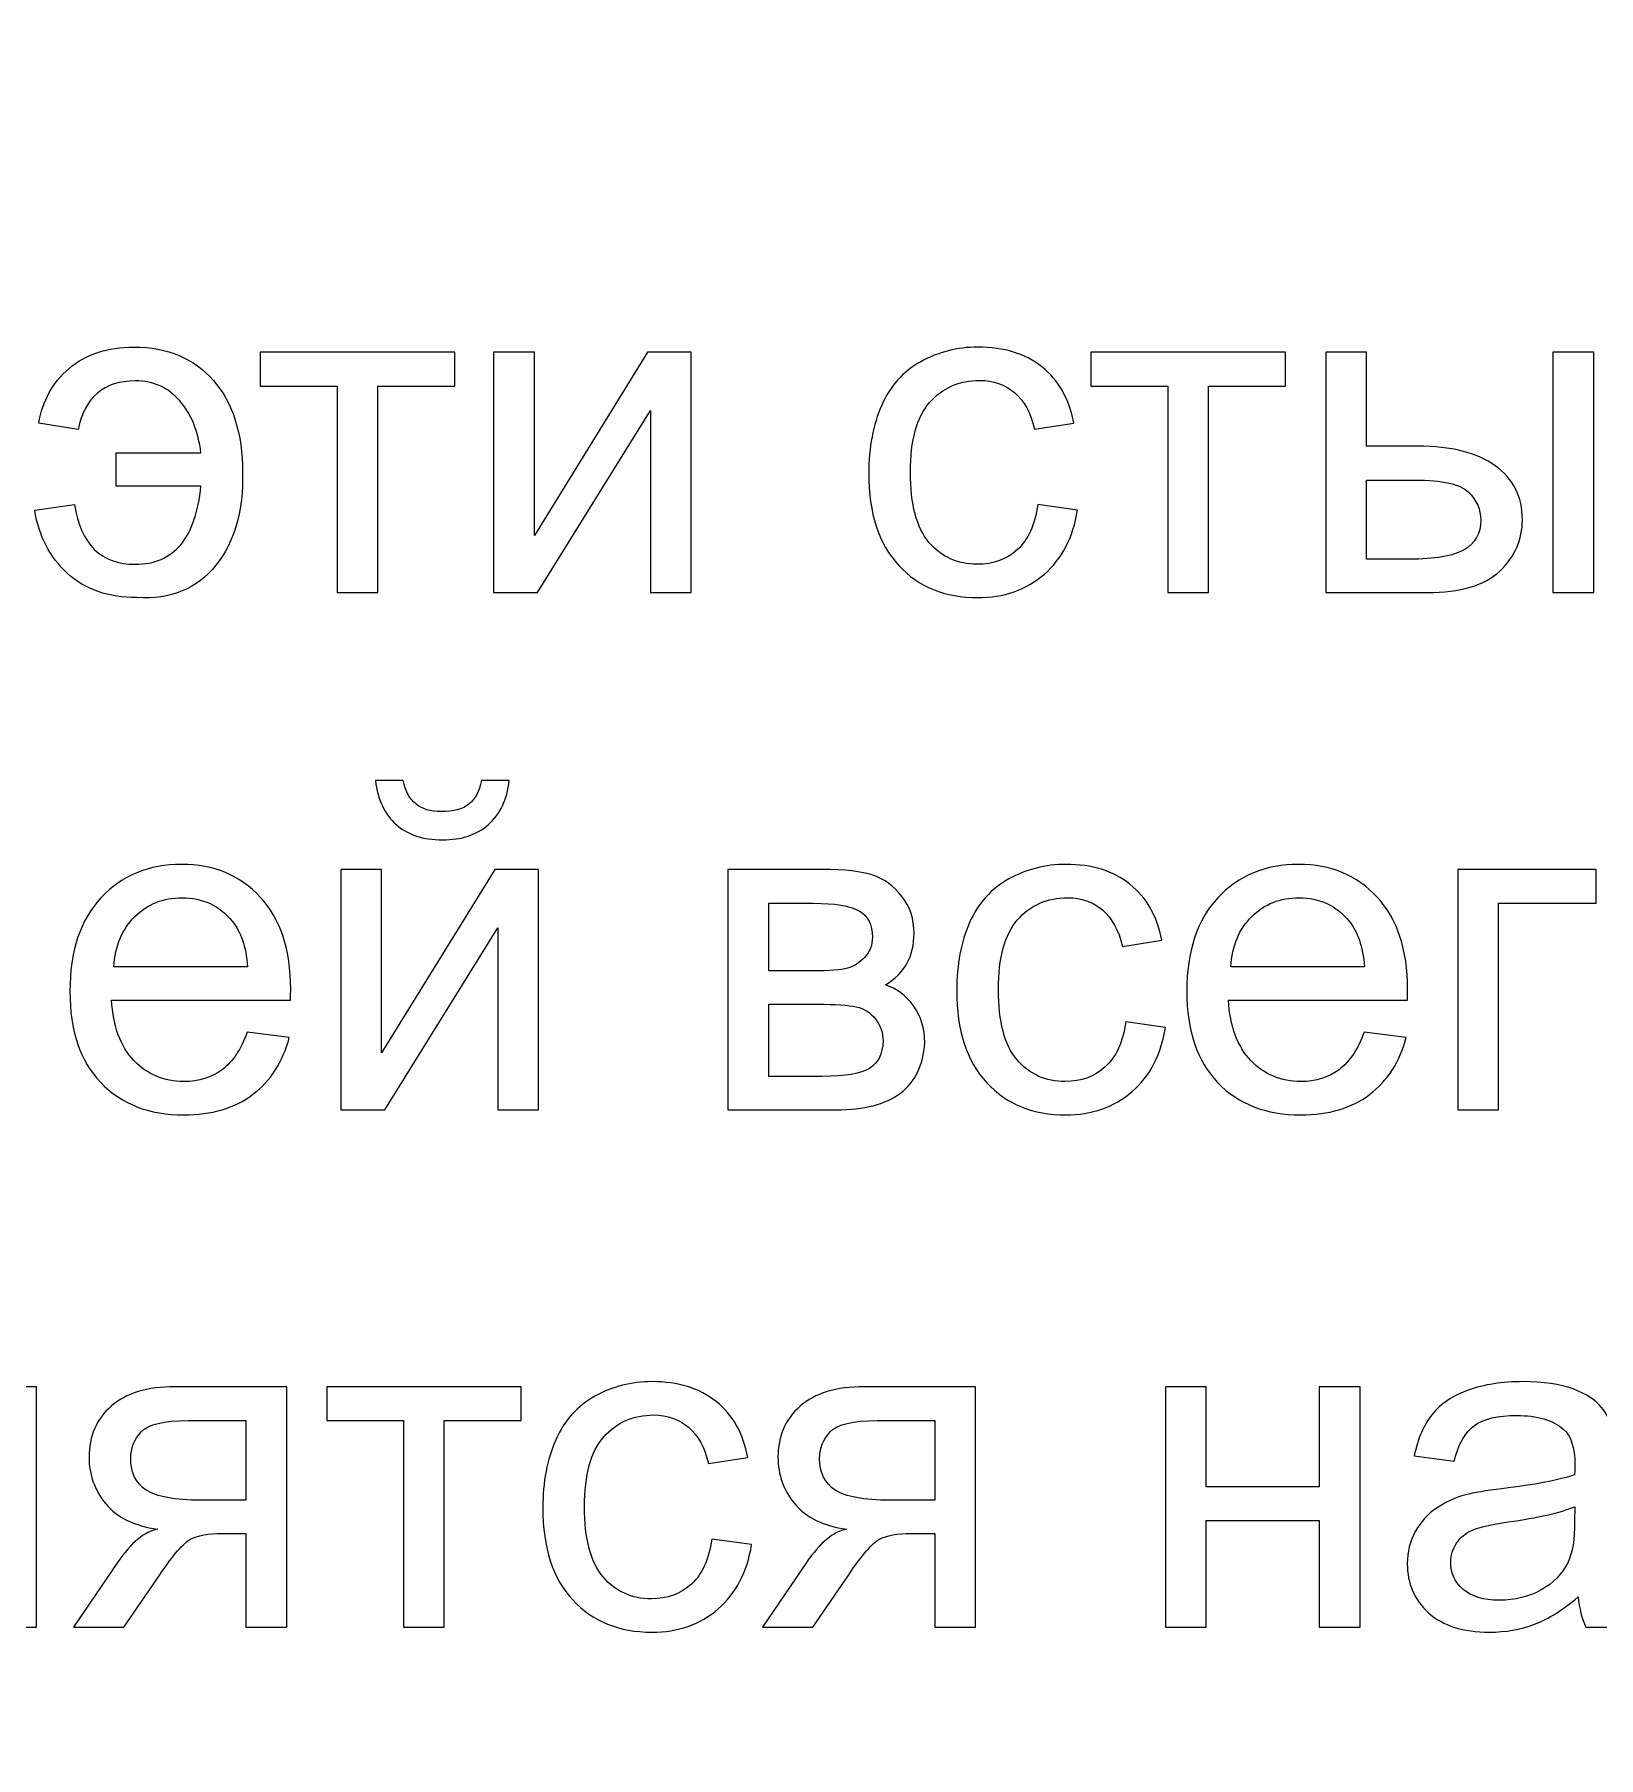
# Model space of a CAD drawing. Header units: centimetres. Extents: x -343 to 358, y -257 to 272.
# Drawn here: x -161.12 to -146.63, y -153.87 to -137.92 of the extents above; entities that cross this region are included whole.
import ezdxf

# ---------------------------------------------------------------- set-up
doc = ezdxf.new("R2010")
doc.units = ezdxf.units.CM
doc.header["$MEASUREMENT"] = 0
doc.layers.add('layer 1', color=7, linetype='Continuous')

msp = doc.modelspace()

# ---------------------------------------------------------------- linework, layer by layer
at = {"layer": 'layer 1', "color": 253, "lineweight": 20}
msp.add_open_spline([(-336.15246, -55.13063), (-336.15246, -55.13063), (-58.05242, -55.13063), (-58.05242, -55.13063), (-58.05242, -55.13063), (-54.20242, -55.13063), (-51.05242, -58.28063), (-51.05242, -62.13063), (-51.05242, -62.13063), (-51.05242, -62.13063), (-51.05242, -249.63733), (-51.05242, -249.63733), (-51.05242, -249.63733), (-51.05242, -253.48733), (-54.20242, -256.63733), (-58.05242, -256.63733), (-58.05242, -256.63733), (-58.05242, -256.63733), (-336.15246, -256.63733), (-336.15246, -256.63733), (-336.15246, -256.63733), (-340.00246, -256.63733), (-343.15246, -253.48733), (-343.15246, -249.63733), (-343.15246, -249.63733), (-343.15246, -249.63733), (-343.15246, -62.13063), (-343.15246, -62.13063), (-343.15246, -62.13063), (-343.15246, -58.28063), (-340.00246, -55.13063), (-336.15246, -55.13063)], degree=3, knots=[0, 0, 0, 0, 0.11111111, 0.11111111, 0.11111111, 0.11111111, 0.22222222, 0.22222222, 0.22222222, 0.22222222, 0.33333333, 0.33333333, 0.33333333, 0.33333333, 0.44444444, 0.44444444, 0.44444444, 0.44444444, 0.55555556, 0.55555556, 0.55555556, 0.55555556, 0.66666667, 0.66666667, 0.66666667, 0.66666667, 0.77777778, 0.77777778, 0.77777778, 0.77777778, 1, 1, 1, 1], dxfattribs=at)
at = {"layer": 'layer 1', "color": 242}
for points, knots in [([(-160.36549, -141.78878), (-160.36549, -141.78878), (-160.36549, -142.09752), (-160.36549, -142.09752), (-160.36549, -142.09752), (-160.36549, -142.09752), (-159.58077, -142.09752), (-159.58077, -142.09752), (-159.58077, -142.09752), (-159.60435, -142.33908), (-159.66653, -142.5199), (-159.76802, -142.64068), (-159.76802, -142.64068), (-159.86879, -142.76146), (-160.00958, -142.82221), (-160.18896, -142.82221), (-160.18896, -142.82221), (-160.50699, -142.82221), (-160.69424, -142.63782), (-160.75142, -142.26904), (-160.75142, -142.26904), (-160.75142, -142.26904), (-161.12019, -142.3205), (-161.12019, -142.3205), (-161.12019, -142.3205), (-161.08088, -142.56349), (-160.9794, -142.75932), (-160.81574, -142.90797), (-160.81574, -142.90797), (-160.65207, -143.05662), (-160.43767, -143.13095), (-160.17324, -143.13095), (-160.17324, -143.13095), (-159.85807, -143.14882), (-159.61436, -143.04876), (-159.44141, -142.83078), (-159.44141, -142.83078), (-159.26845, -142.61281), (-159.18627, -142.32622), (-159.19484, -141.97102), (-159.19484, -141.97102), (-159.19484, -141.61011), (-159.28489, -141.32638), (-159.46428, -141.12055), (-159.46428, -141.12055), (-159.64438, -140.91401), (-159.88951, -140.8111), (-160.19968, -140.8111), (-160.19968, -140.8111), (-160.44768, -140.8111), (-160.6485, -140.87685), (-160.80144, -141.00763), (-160.80144, -141.00763), (-160.9551, -141.13914), (-161.04801, -141.3078), (-161.0816, -141.51434), (-161.0816, -141.51434), (-161.0816, -141.51434), (-160.71711, -141.57438), (-160.71711, -141.57438), (-160.71711, -141.57438), (-160.65565, -141.27421), (-160.47912, -141.12413), (-160.18753, -141.12413), (-160.18753, -141.12413), (-160.0203, -141.12413), (-159.88308, -141.18559), (-159.77659, -141.30851), (-159.77659, -141.30851), (-159.66939, -141.43144), (-159.60435, -141.59153), (-159.58077, -141.78878), (-159.58077, -141.78878), (-159.58077, -141.78878), (-160.36549, -141.78878), (-160.36549, -141.78878)], [0, 0, 0, 0, 0.05, 0.05, 0.05, 0.05, 0.1, 0.1, 0.1, 0.1, 0.15, 0.15, 0.15, 0.15, 0.2, 0.2, 0.2, 0.2, 0.25, 0.25, 0.25, 0.25, 0.3, 0.3, 0.3, 0.3, 0.35, 0.35, 0.35, 0.35, 0.4, 0.4, 0.4, 0.4, 0.45, 0.45, 0.45, 0.45, 0.5, 0.5, 0.5, 0.5, 0.55, 0.55, 0.55, 0.55, 0.6, 0.6, 0.6, 0.6, 0.65, 0.65, 0.65, 0.65, 0.7, 0.7, 0.7, 0.7, 0.75, 0.75, 0.75, 0.75, 0.8, 0.8, 0.8, 0.8, 0.85, 0.85, 0.85, 0.85, 0.9, 0.9, 0.9, 0.9, 1, 1, 1, 1]), ([(-159.03047, -140.85827), (-159.03047, -140.85827), (-157.22947, -140.85827), (-157.22947, -140.85827), (-157.22947, -140.85827), (-157.22947, -140.85827), (-157.22947, -141.1713), (-157.22947, -141.1713), (-157.22947, -141.1713), (-157.22947, -141.1713), (-157.9413, -141.1713), (-157.9413, -141.1713), (-157.9413, -141.1713), (-157.9413, -141.1713), (-157.9413, -143.08378), (-157.9413, -143.08378), (-157.9413, -143.08378), (-157.9413, -143.08378), (-158.31865, -143.08378), (-158.31865, -143.08378), (-158.31865, -143.08378), (-158.31865, -143.08378), (-158.31865, -141.1713), (-158.31865, -141.1713), (-158.31865, -141.1713), (-158.31865, -141.1713), (-159.03047, -141.1713), (-159.03047, -141.1713), (-159.03047, -141.1713), (-159.03047, -141.1713), (-159.03047, -140.85827), (-159.03047, -140.85827)], [0, 0, 0, 0, 0.11111111, 0.11111111, 0.11111111, 0.11111111, 0.22222222, 0.22222222, 0.22222222, 0.22222222, 0.33333333, 0.33333333, 0.33333333, 0.33333333, 0.44444444, 0.44444444, 0.44444444, 0.44444444, 0.55555556, 0.55555556, 0.55555556, 0.55555556, 0.66666667, 0.66666667, 0.66666667, 0.66666667, 0.77777778, 0.77777778, 0.77777778, 0.77777778, 1, 1, 1, 1]), ([(-156.86928, -140.85827), (-156.86928, -140.85827), (-156.49193, -140.85827), (-156.49193, -140.85827), (-156.49193, -140.85827), (-156.49193, -140.85827), (-156.49193, -142.55563), (-156.49193, -142.55563), (-156.49193, -142.55563), (-156.49193, -142.55563), (-155.44349, -140.85827), (-155.44349, -140.85827), (-155.44349, -140.85827), (-155.44349, -140.85827), (-155.03827, -140.85827), (-155.03827, -140.85827), (-155.03827, -140.85827), (-155.03827, -140.85827), (-155.03827, -143.08378), (-155.03827, -143.08378), (-155.03827, -143.08378), (-155.03827, -143.08378), (-155.41562, -143.08378), (-155.41562, -143.08378), (-155.41562, -143.08378), (-155.41562, -143.08378), (-155.41562, -141.39714), (-155.41562, -141.39714), (-155.41562, -141.39714), (-155.41562, -141.39714), (-156.46262, -143.08378), (-156.46262, -143.08378), (-156.46262, -143.08378), (-156.46262, -143.08378), (-156.86928, -143.08378), (-156.86928, -143.08378), (-156.86928, -143.08378), (-156.86928, -143.08378), (-156.86928, -140.85827), (-156.86928, -140.85827)], [0, 0, 0, 0, 0.09090909, 0.09090909, 0.09090909, 0.09090909, 0.18181818, 0.18181818, 0.18181818, 0.18181818, 0.27272727, 0.27272727, 0.27272727, 0.27272727, 0.36363636, 0.36363636, 0.36363636, 0.36363636, 0.45454545, 0.45454545, 0.45454545, 0.45454545, 0.54545455, 0.54545455, 0.54545455, 0.54545455, 0.63636364, 0.63636364, 0.63636364, 0.63636364, 0.72727273, 0.72727273, 0.72727273, 0.72727273, 0.81818182, 0.81818182, 0.81818182, 0.81818182, 1, 1, 1, 1]), ([(-151.82864, -142.26904), (-151.82864, -142.26904), (-151.45986, -142.3205), (-151.45986, -142.3205), (-151.45986, -142.3205), (-151.5006, -142.57421), (-151.60351, -142.77218), (-151.77003, -142.91583), (-151.77003, -142.91583), (-151.93655, -143.05948), (-152.14167, -143.13095), (-152.38394, -143.13095), (-152.38394, -143.13095), (-152.68768, -143.13095), (-152.9321, -143.03161), (-153.11649, -142.83293), (-153.11649, -142.83293), (-153.30159, -142.63425), (-153.39379, -142.3498), (-153.39379, -141.9796), (-153.39379, -141.9796), (-153.39379, -141.73947), (-153.35376, -141.53007), (-153.27444, -141.34997), (-153.27444, -141.34997), (-153.19511, -141.17058), (-153.07432, -141.03551), (-152.91138, -140.94617), (-152.91138, -140.94617), (-152.74915, -140.85612), (-152.57262, -140.8111), (-152.38109, -140.8111), (-152.38109, -140.8111), (-152.14024, -140.8111), (-151.94227, -140.87185), (-151.78933, -140.99406), (-151.78933, -140.99406), (-151.63567, -141.11627), (-151.53705, -141.28993), (-151.49417, -141.51434), (-151.49417, -141.51434), (-151.49417, -141.51434), (-151.85865, -141.57009), (-151.85865, -141.57009), (-151.85865, -141.57009), (-151.89367, -141.42072), (-151.95514, -141.30851), (-152.04447, -141.23276), (-152.04447, -141.23276), (-152.13309, -141.15772), (-152.24029, -141.11984), (-152.36608, -141.11984), (-152.36608, -141.11984), (-152.55618, -141.11984), (-152.71055, -141.18773), (-152.8299, -141.32352), (-152.8299, -141.32352), (-152.94854, -141.46003), (-153.00786, -141.67443), (-153.00786, -141.96888), (-153.00786, -141.96888), (-153.00786, -142.26762), (-152.95069, -142.48416), (-152.83634, -142.61924), (-152.83634, -142.61924), (-152.72127, -142.75431), (-152.5719, -142.82221), (-152.38823, -142.82221), (-152.38823, -142.82221), (-152.23958, -142.82221), (-152.11594, -142.77718), (-152.01731, -142.68642), (-152.01731, -142.68642), (-151.91797, -142.59637), (-151.85508, -142.45701), (-151.82864, -142.26904)], [0, 0, 0, 0, 0.05, 0.05, 0.05, 0.05, 0.1, 0.1, 0.1, 0.1, 0.15, 0.15, 0.15, 0.15, 0.2, 0.2, 0.2, 0.2, 0.25, 0.25, 0.25, 0.25, 0.3, 0.3, 0.3, 0.3, 0.35, 0.35, 0.35, 0.35, 0.4, 0.4, 0.4, 0.4, 0.45, 0.45, 0.45, 0.45, 0.5, 0.5, 0.5, 0.5, 0.55, 0.55, 0.55, 0.55, 0.6, 0.6, 0.6, 0.6, 0.65, 0.65, 0.65, 0.65, 0.7, 0.7, 0.7, 0.7, 0.75, 0.75, 0.75, 0.75, 0.8, 0.8, 0.8, 0.8, 0.85, 0.85, 0.85, 0.85, 0.9, 0.9, 0.9, 0.9, 1, 1, 1, 1]), ([(-151.33551, -140.85827), (-151.33551, -140.85827), (-149.53451, -140.85827), (-149.53451, -140.85827), (-149.53451, -140.85827), (-149.53451, -140.85827), (-149.53451, -141.1713), (-149.53451, -141.1713), (-149.53451, -141.1713), (-149.53451, -141.1713), (-150.24634, -141.1713), (-150.24634, -141.1713), (-150.24634, -141.1713), (-150.24634, -141.1713), (-150.24634, -143.08378), (-150.24634, -143.08378), (-150.24634, -143.08378), (-150.24634, -143.08378), (-150.62369, -143.08378), (-150.62369, -143.08378), (-150.62369, -143.08378), (-150.62369, -143.08378), (-150.62369, -141.1713), (-150.62369, -141.1713), (-150.62369, -141.1713), (-150.62369, -141.1713), (-151.33551, -141.1713), (-151.33551, -141.1713), (-151.33551, -141.1713), (-151.33551, -141.1713), (-151.33551, -140.85827), (-151.33551, -140.85827)], [0, 0, 0, 0, 0.11111111, 0.11111111, 0.11111111, 0.11111111, 0.22222222, 0.22222222, 0.22222222, 0.22222222, 0.33333333, 0.33333333, 0.33333333, 0.33333333, 0.44444444, 0.44444444, 0.44444444, 0.44444444, 0.55555556, 0.55555556, 0.55555556, 0.55555556, 0.66666667, 0.66666667, 0.66666667, 0.66666667, 0.77777778, 0.77777778, 0.77777778, 0.77777778, 1, 1, 1, 1]), ([(-149.16145, -140.85827), (-149.16145, -140.85827), (-148.7841, -140.85827), (-148.7841, -140.85827), (-148.7841, -140.85827), (-148.7841, -140.85827), (-148.7841, -141.72875), (-148.7841, -141.72875), (-148.7841, -141.72875), (-148.7841, -141.72875), (-148.30812, -141.72875), (-148.30812, -141.72875), (-148.30812, -141.72875), (-147.99724, -141.72875), (-147.75854, -141.78878), (-147.59059, -141.90956), (-147.59059, -141.90956), (-147.42264, -142.03034), (-147.33902, -142.19686), (-147.33902, -142.40912), (-147.33902, -142.40912), (-147.33902, -142.59494), (-147.40906, -142.7536), (-147.54913, -142.88581), (-147.54913, -142.88581), (-147.68921, -143.01803), (-147.91291, -143.08378), (-148.22093, -143.08378), (-148.22093, -143.08378), (-148.22093, -143.08378), (-149.16145, -143.08378), (-149.16145, -143.08378), (-149.16145, -143.08378), (-149.16145, -143.08378), (-149.16145, -140.85827), (-149.16145, -140.85827)], [0, 0, 0, 0, 0.1, 0.1, 0.1, 0.1, 0.2, 0.2, 0.2, 0.2, 0.3, 0.3, 0.3, 0.3, 0.4, 0.4, 0.4, 0.4, 0.5, 0.5, 0.5, 0.5, 0.6, 0.6, 0.6, 0.6, 0.7, 0.7, 0.7, 0.7, 0.8, 0.8, 0.8, 0.8, 1, 1, 1, 1]), ([(-147.05601, -140.85827), (-147.05601, -140.85827), (-146.67865, -140.85827), (-146.67865, -140.85827), (-146.67865, -140.85827), (-146.67865, -140.85827), (-146.67865, -143.08378), (-146.67865, -143.08378), (-146.67865, -143.08378), (-146.67865, -143.08378), (-147.05601, -143.08378), (-147.05601, -143.08378), (-147.05601, -143.08378), (-147.05601, -143.08378), (-147.05601, -140.85827), (-147.05601, -140.85827)], [0, 0, 0, 0, 0.2, 0.2, 0.2, 0.2, 0.4, 0.4, 0.4, 0.4, 0.6, 0.6, 0.6, 0.6, 1, 1, 1, 1]), ([(-148.7841, -142.77504), (-148.7841, -142.77504), (-148.38817, -142.77504), (-148.38817, -142.77504), (-148.38817, -142.77504), (-148.15018, -142.77504), (-147.97937, -142.74574), (-147.87789, -142.68713), (-147.87789, -142.68713), (-147.77569, -142.62853), (-147.72495, -142.53705), (-147.72495, -142.4127), (-147.72495, -142.4127), (-147.72495, -142.31621), (-147.76282, -142.23045), (-147.83787, -142.1547), (-147.83787, -142.1547), (-147.91362, -142.07965), (-148.08014, -142.04178), (-148.33814, -142.04178), (-148.33814, -142.04178), (-148.33814, -142.04178), (-148.7841, -142.04178), (-148.7841, -142.04178), (-148.7841, -142.04178), (-148.7841, -142.04178), (-148.7841, -142.77504), (-148.7841, -142.77504)], [0, 0, 0, 0, 0.125, 0.125, 0.125, 0.125, 0.25, 0.25, 0.25, 0.25, 0.375, 0.375, 0.375, 0.375, 0.5, 0.5, 0.5, 0.5, 0.625, 0.625, 0.625, 0.625, 0.75, 0.75, 0.75, 0.75, 1, 1, 1, 1]), ([(-156.98147, -144.82546), (-156.98147, -144.82546), (-156.72419, -144.82546), (-156.72419, -144.82546), (-156.72419, -144.82546), (-156.74491, -145.00198), (-156.80923, -145.13777), (-156.91643, -145.23211), (-156.91643, -145.23211), (-157.02364, -145.32716), (-157.16586, -145.37433), (-157.34381, -145.37433), (-157.34381, -145.37433), (-157.52248, -145.37433), (-157.66542, -145.32716), (-157.77191, -145.23354), (-157.77191, -145.23354), (-157.87839, -145.1392), (-157.94271, -145.00341), (-157.96344, -144.82546), (-157.96344, -144.82546), (-157.96344, -144.82546), (-157.70616, -144.82546), (-157.70616, -144.82546), (-157.70616, -144.82546), (-157.68686, -144.92194), (-157.64755, -144.99412), (-157.58966, -145.04129), (-157.58966, -145.04129), (-157.53177, -145.08917), (-157.45316, -145.11276), (-157.35525, -145.11276), (-157.35525, -145.11276), (-157.24161, -145.11276), (-157.15585, -145.08989), (-157.09796, -145.04343), (-157.09796, -145.04343), (-157.04007, -144.99769), (-157.00077, -144.9248), (-156.98147, -144.82546)], [0, 0, 0, 0, 0.09090909, 0.09090909, 0.09090909, 0.09090909, 0.18181818, 0.18181818, 0.18181818, 0.18181818, 0.27272727, 0.27272727, 0.27272727, 0.27272727, 0.36363636, 0.36363636, 0.36363636, 0.36363636, 0.45454545, 0.45454545, 0.45454545, 0.45454545, 0.54545455, 0.54545455, 0.54545455, 0.54545455, 0.63636364, 0.63636364, 0.63636364, 0.63636364, 0.72727273, 0.72727273, 0.72727273, 0.72727273, 0.81818182, 0.81818182, 0.81818182, 0.81818182, 1, 1, 1, 1]), ([(-159.15196, -147.15388), (-159.15196, -147.15388), (-158.76174, -147.20534), (-158.76174, -147.20534), (-158.76174, -147.20534), (-158.82249, -147.43189), (-158.93612, -147.60842), (-159.10193, -147.73349), (-159.10193, -147.73349), (-159.26773, -147.85856), (-159.47928, -147.92145), (-159.73728, -147.92145), (-159.73728, -147.92145), (-160.06174, -147.92145), (-160.31903, -147.82139), (-160.50913, -147.62128), (-160.50913, -147.62128), (-160.69924, -147.42189), (-160.79429, -147.14102), (-160.79429, -146.7801), (-160.79429, -146.7801), (-160.79429, -146.40704), (-160.69852, -146.11688), (-160.50627, -145.91105), (-160.50627, -145.91105), (-160.31403, -145.70451), (-160.0646, -145.6016), (-159.75801, -145.6016), (-159.75801, -145.6016), (-159.46141, -145.6016), (-159.21914, -145.70237), (-159.03118, -145.90462), (-159.03118, -145.90462), (-158.84321, -146.10688), (-158.74888, -146.39132), (-158.74888, -146.75795), (-158.74888, -146.75795), (-158.74888, -146.7801), (-158.74959, -146.81369), (-158.75102, -146.85801), (-158.75102, -146.85801), (-158.75102, -146.85801), (-160.40836, -146.85801), (-160.40836, -146.85801), (-160.40836, -146.85801), (-160.39407, -147.10171), (-160.32546, -147.28896), (-160.20111, -147.41831), (-160.20111, -147.41831), (-160.07747, -147.54767), (-159.92238, -147.61271), (-159.73728, -147.61271), (-159.73728, -147.61271), (-159.59935, -147.61271), (-159.48142, -147.57626), (-159.38423, -147.50336), (-159.38423, -147.50336), (-159.28632, -147.43046), (-159.20913, -147.31397), (-159.15196, -147.15388)], [0, 0, 0, 0, 0.0625, 0.0625, 0.0625, 0.0625, 0.125, 0.125, 0.125, 0.125, 0.1875, 0.1875, 0.1875, 0.1875, 0.25, 0.25, 0.25, 0.25, 0.3125, 0.3125, 0.3125, 0.3125, 0.375, 0.375, 0.375, 0.375, 0.4375, 0.4375, 0.4375, 0.4375, 0.5, 0.5, 0.5, 0.5, 0.5625, 0.5625, 0.5625, 0.5625, 0.625, 0.625, 0.625, 0.625, 0.6875, 0.6875, 0.6875, 0.6875, 0.75, 0.75, 0.75, 0.75, 0.8125, 0.8125, 0.8125, 0.8125, 0.875, 0.875, 0.875, 0.875, 1, 1, 1, 1]), ([(-158.28505, -145.64877), (-158.28505, -145.64877), (-157.9077, -145.64877), (-157.9077, -145.64877), (-157.9077, -145.64877), (-157.9077, -145.64877), (-157.9077, -147.34613), (-157.9077, -147.34613), (-157.9077, -147.34613), (-157.9077, -147.34613), (-156.85926, -145.64877), (-156.85926, -145.64877), (-156.85926, -145.64877), (-156.85926, -145.64877), (-156.45404, -145.64877), (-156.45404, -145.64877), (-156.45404, -145.64877), (-156.45404, -145.64877), (-156.45404, -147.87428), (-156.45404, -147.87428), (-156.45404, -147.87428), (-156.45404, -147.87428), (-156.83139, -147.87428), (-156.83139, -147.87428), (-156.83139, -147.87428), (-156.83139, -147.87428), (-156.83139, -146.18764), (-156.83139, -146.18764), (-156.83139, -146.18764), (-156.83139, -146.18764), (-157.87839, -147.87428), (-157.87839, -147.87428), (-157.87839, -147.87428), (-157.87839, -147.87428), (-158.28505, -147.87428), (-158.28505, -147.87428), (-158.28505, -147.87428), (-158.28505, -147.87428), (-158.28505, -145.64877), (-158.28505, -145.64877)], [0, 0, 0, 0, 0.09090909, 0.09090909, 0.09090909, 0.09090909, 0.18181818, 0.18181818, 0.18181818, 0.18181818, 0.27272727, 0.27272727, 0.27272727, 0.27272727, 0.36363636, 0.36363636, 0.36363636, 0.36363636, 0.45454545, 0.45454545, 0.45454545, 0.45454545, 0.54545455, 0.54545455, 0.54545455, 0.54545455, 0.63636364, 0.63636364, 0.63636364, 0.63636364, 0.72727273, 0.72727273, 0.72727273, 0.72727273, 0.81818182, 0.81818182, 0.81818182, 0.81818182, 1, 1, 1, 1]), ([(-154.69807, -145.64877), (-154.69807, -145.64877), (-153.82973, -145.64877), (-153.82973, -145.64877), (-153.82973, -145.64877), (-153.61676, -145.64877), (-153.4581, -145.66663), (-153.35375, -145.70237), (-153.35375, -145.70237), (-153.25013, -145.7381), (-153.16079, -145.80314), (-153.08646, -145.89819), (-153.08646, -145.89819), (-153.01142, -145.99396), (-152.97426, -146.10759), (-152.97426, -146.24052), (-152.97426, -146.24052), (-152.97426, -146.34701), (-152.99641, -146.43992), (-153.04001, -146.51853), (-153.04001, -146.51853), (-153.08432, -146.59786), (-153.15007, -146.66433), (-153.23869, -146.71721), (-153.23869, -146.71721), (-153.13435, -146.75223), (-153.04787, -146.81727), (-152.97855, -146.91304), (-152.97855, -146.91304), (-152.90994, -147.00809), (-152.87563, -147.12172), (-152.87563, -147.25251), (-152.87563, -147.25251), (-152.88921, -147.46334), (-152.96497, -147.61985), (-153.10147, -147.72134), (-153.10147, -147.72134), (-153.23798, -147.82354), (-153.43666, -147.87428), (-153.6968, -147.87428), (-153.6968, -147.87428), (-153.6968, -147.87428), (-154.69807, -147.87428), (-154.69807, -147.87428), (-154.69807, -147.87428), (-154.69807, -147.87428), (-154.69807, -145.64877), (-154.69807, -145.64877)], [0, 0, 0, 0, 0.07692308, 0.07692308, 0.07692308, 0.07692308, 0.15384615, 0.15384615, 0.15384615, 0.15384615, 0.23076923, 0.23076923, 0.23076923, 0.23076923, 0.30769231, 0.30769231, 0.30769231, 0.30769231, 0.38461538, 0.38461538, 0.38461538, 0.38461538, 0.46153846, 0.46153846, 0.46153846, 0.46153846, 0.53846154, 0.53846154, 0.53846154, 0.53846154, 0.61538462, 0.61538462, 0.61538462, 0.61538462, 0.69230769, 0.69230769, 0.69230769, 0.69230769, 0.76923077, 0.76923077, 0.76923077, 0.76923077, 0.84615385, 0.84615385, 0.84615385, 0.84615385, 1, 1, 1, 1]), ([(-151.01389, -147.05954), (-151.01389, -147.05954), (-150.64511, -147.111), (-150.64511, -147.111), (-150.64511, -147.111), (-150.68585, -147.36471), (-150.78876, -147.56268), (-150.95528, -147.70633), (-150.95528, -147.70633), (-151.1218, -147.84998), (-151.32692, -147.92145), (-151.56919, -147.92145), (-151.56919, -147.92145), (-151.87293, -147.92145), (-152.11735, -147.82211), (-152.30174, -147.62343), (-152.30174, -147.62343), (-152.48684, -147.42475), (-152.57904, -147.1403), (-152.57904, -146.7701), (-152.57904, -146.7701), (-152.57904, -146.52997), (-152.53901, -146.32057), (-152.45969, -146.14047), (-152.45969, -146.14047), (-152.38036, -145.96108), (-152.25957, -145.82601), (-152.09663, -145.73667), (-152.09663, -145.73667), (-151.9344, -145.64662), (-151.75787, -145.6016), (-151.56634, -145.6016), (-151.56634, -145.6016), (-151.32549, -145.6016), (-151.12752, -145.66235), (-150.97458, -145.78456), (-150.97458, -145.78456), (-150.82092, -145.90677), (-150.7223, -146.08043), (-150.67942, -146.30484), (-150.67942, -146.30484), (-150.67942, -146.30484), (-151.0439, -146.36059), (-151.0439, -146.36059), (-151.0439, -146.36059), (-151.07892, -146.21122), (-151.14039, -146.09901), (-151.22972, -146.02326), (-151.22972, -146.02326), (-151.31834, -145.94822), (-151.42554, -145.91034), (-151.55133, -145.91034), (-151.55133, -145.91034), (-151.74143, -145.91034), (-151.8958, -145.97823), (-152.01515, -146.11402), (-152.01515, -146.11402), (-152.13379, -146.25053), (-152.19311, -146.46493), (-152.19311, -146.75938), (-152.19311, -146.75938), (-152.19311, -147.05812), (-152.13594, -147.27466), (-152.02159, -147.40974), (-152.02159, -147.40974), (-151.90652, -147.54481), (-151.75715, -147.61271), (-151.57348, -147.61271), (-151.57348, -147.61271), (-151.42483, -147.61271), (-151.30119, -147.56768), (-151.20256, -147.47692), (-151.20256, -147.47692), (-151.10322, -147.38687), (-151.04033, -147.24751), (-151.01389, -147.05954)], [0, 0, 0, 0, 0.05, 0.05, 0.05, 0.05, 0.1, 0.1, 0.1, 0.1, 0.15, 0.15, 0.15, 0.15, 0.2, 0.2, 0.2, 0.2, 0.25, 0.25, 0.25, 0.25, 0.3, 0.3, 0.3, 0.3, 0.35, 0.35, 0.35, 0.35, 0.4, 0.4, 0.4, 0.4, 0.45, 0.45, 0.45, 0.45, 0.5, 0.5, 0.5, 0.5, 0.55, 0.55, 0.55, 0.55, 0.6, 0.6, 0.6, 0.6, 0.65, 0.65, 0.65, 0.65, 0.7, 0.7, 0.7, 0.7, 0.75, 0.75, 0.75, 0.75, 0.8, 0.8, 0.8, 0.8, 0.85, 0.85, 0.85, 0.85, 0.9, 0.9, 0.9, 0.9, 1, 1, 1, 1]), ([(-148.80553, -147.15388), (-148.80553, -147.15388), (-148.41531, -147.20534), (-148.41531, -147.20534), (-148.41531, -147.20534), (-148.47606, -147.43189), (-148.58969, -147.60842), (-148.7555, -147.73349), (-148.7555, -147.73349), (-148.9213, -147.85856), (-149.13285, -147.92145), (-149.39085, -147.92145), (-149.39085, -147.92145), (-149.71531, -147.92145), (-149.9726, -147.82139), (-150.1627, -147.62128), (-150.1627, -147.62128), (-150.35281, -147.42189), (-150.44786, -147.14102), (-150.44786, -146.7801), (-150.44786, -146.7801), (-150.44786, -146.40704), (-150.35209, -146.11688), (-150.15984, -145.91105), (-150.15984, -145.91105), (-149.9676, -145.70451), (-149.71817, -145.6016), (-149.41158, -145.6016), (-149.41158, -145.6016), (-149.11498, -145.6016), (-148.87271, -145.70237), (-148.68475, -145.90462), (-148.68475, -145.90462), (-148.49678, -146.10688), (-148.40245, -146.39132), (-148.40245, -146.75795), (-148.40245, -146.75795), (-148.40245, -146.7801), (-148.40316, -146.81369), (-148.40459, -146.85801), (-148.40459, -146.85801), (-148.40459, -146.85801), (-150.06193, -146.85801), (-150.06193, -146.85801), (-150.06193, -146.85801), (-150.04764, -147.10171), (-149.97903, -147.28896), (-149.85468, -147.41831), (-149.85468, -147.41831), (-149.73104, -147.54767), (-149.57595, -147.61271), (-149.39085, -147.61271), (-149.39085, -147.61271), (-149.25292, -147.61271), (-149.13499, -147.57626), (-149.0378, -147.50336), (-149.0378, -147.50336), (-148.93989, -147.43046), (-148.8627, -147.31397), (-148.80553, -147.15388)], [0, 0, 0, 0, 0.0625, 0.0625, 0.0625, 0.0625, 0.125, 0.125, 0.125, 0.125, 0.1875, 0.1875, 0.1875, 0.1875, 0.25, 0.25, 0.25, 0.25, 0.3125, 0.3125, 0.3125, 0.3125, 0.375, 0.375, 0.375, 0.375, 0.4375, 0.4375, 0.4375, 0.4375, 0.5, 0.5, 0.5, 0.5, 0.5625, 0.5625, 0.5625, 0.5625, 0.625, 0.625, 0.625, 0.625, 0.6875, 0.6875, 0.6875, 0.6875, 0.75, 0.75, 0.75, 0.75, 0.8125, 0.8125, 0.8125, 0.8125, 0.875, 0.875, 0.875, 0.875, 1, 1, 1, 1]), ([(-147.93862, -145.64877), (-147.93862, -145.64877), (-146.65648, -145.64877), (-146.65648, -145.64877), (-146.65648, -145.64877), (-146.65648, -145.64877), (-146.65648, -145.9618), (-146.65648, -145.9618), (-146.65648, -145.9618), (-146.65648, -145.9618), (-147.56127, -145.9618), (-147.56127, -145.9618), (-147.56127, -145.9618), (-147.56127, -145.9618), (-147.56127, -147.87428), (-147.56127, -147.87428), (-147.56127, -147.87428), (-147.56127, -147.87428), (-147.93862, -147.87428), (-147.93862, -147.87428), (-147.93862, -147.87428), (-147.93862, -147.87428), (-147.93862, -145.64877), (-147.93862, -145.64877)], [0, 0, 0, 0, 0.14285714, 0.14285714, 0.14285714, 0.14285714, 0.28571429, 0.28571429, 0.28571429, 0.28571429, 0.42857143, 0.42857143, 0.42857143, 0.42857143, 0.57142857, 0.57142857, 0.57142857, 0.57142857, 0.71428571, 0.71428571, 0.71428571, 0.71428571, 1, 1, 1, 1]), ([(-160.38692, -146.54926), (-160.38692, -146.54926), (-159.14767, -146.54926), (-159.14767, -146.54926), (-159.14767, -146.54926), (-159.16411, -146.36202), (-159.21199, -146.22194), (-159.28989, -146.12832), (-159.28989, -146.12832), (-159.40924, -145.98324), (-159.56504, -145.91034), (-159.75586, -145.91034), (-159.75586, -145.91034), (-159.92881, -145.91034), (-160.07389, -145.96823), (-160.19182, -146.08401), (-160.19182, -146.08401), (-160.30902, -146.19978), (-160.37406, -146.35487), (-160.38692, -146.54926)], [0, 0, 0, 0, 0.16666667, 0.16666667, 0.16666667, 0.16666667, 0.33333333, 0.33333333, 0.33333333, 0.33333333, 0.5, 0.5, 0.5, 0.5, 0.66666667, 0.66666667, 0.66666667, 0.66666667, 1, 1, 1, 1]), ([(-154.32072, -146.58786), (-154.32072, -146.58786), (-153.92049, -146.58786), (-153.92049, -146.58786), (-153.92049, -146.58786), (-153.76112, -146.58786), (-153.65106, -146.57928), (-153.59174, -146.56284), (-153.59174, -146.56284), (-153.53171, -146.54569), (-153.47811, -146.5121), (-153.43094, -146.46064), (-153.43094, -146.46064), (-153.38377, -146.4099), (-153.36019, -146.34844), (-153.36019, -146.27697), (-153.36019, -146.27697), (-153.36019, -146.15905), (-153.40164, -146.07757), (-153.48383, -146.03112), (-153.48383, -146.03112), (-153.56673, -145.98467), (-153.70823, -145.9618), (-153.90835, -145.9618), (-153.90835, -145.9618), (-153.90835, -145.9618), (-154.32072, -145.9618), (-154.32072, -145.9618), (-154.32072, -145.9618), (-154.32072, -145.9618), (-154.32072, -146.58786), (-154.32072, -146.58786)], [0, 0, 0, 0, 0.11111111, 0.11111111, 0.11111111, 0.11111111, 0.22222222, 0.22222222, 0.22222222, 0.22222222, 0.33333333, 0.33333333, 0.33333333, 0.33333333, 0.44444444, 0.44444444, 0.44444444, 0.44444444, 0.55555556, 0.55555556, 0.55555556, 0.55555556, 0.66666667, 0.66666667, 0.66666667, 0.66666667, 0.77777778, 0.77777778, 0.77777778, 0.77777778, 1, 1, 1, 1]), ([(-150.04049, -146.54926), (-150.04049, -146.54926), (-148.80124, -146.54926), (-148.80124, -146.54926), (-148.80124, -146.54926), (-148.81768, -146.36202), (-148.86556, -146.22194), (-148.94346, -146.12832), (-148.94346, -146.12832), (-149.06281, -145.98324), (-149.21861, -145.91034), (-149.40943, -145.91034), (-149.40943, -145.91034), (-149.58238, -145.91034), (-149.72746, -145.96823), (-149.84539, -146.08401), (-149.84539, -146.08401), (-149.96259, -146.19978), (-150.02763, -146.35487), (-150.04049, -146.54926)], [0, 0, 0, 0, 0.16666667, 0.16666667, 0.16666667, 0.16666667, 0.33333333, 0.33333333, 0.33333333, 0.33333333, 0.5, 0.5, 0.5, 0.5, 0.66666667, 0.66666667, 0.66666667, 0.66666667, 1, 1, 1, 1]), ([(-154.32072, -147.56554), (-154.32072, -147.56554), (-153.82544, -147.56554), (-153.82544, -147.56554), (-153.82544, -147.56554), (-153.61247, -147.56554), (-153.46596, -147.54052), (-153.38663, -147.49121), (-153.38663, -147.49121), (-153.3073, -147.44118), (-153.26585, -147.35614), (-153.26156, -147.23393), (-153.26156, -147.23393), (-153.26156, -147.16317), (-153.28443, -147.09671), (-153.33017, -147.03596), (-153.33017, -147.03596), (-153.37662, -146.97521), (-153.43666, -146.93662), (-153.51027, -146.9209), (-153.51027, -146.9209), (-153.58388, -146.90446), (-153.70252, -146.8966), (-153.86546, -146.8966), (-153.86546, -146.8966), (-153.86546, -146.8966), (-154.32072, -146.8966), (-154.32072, -146.8966), (-154.32072, -146.8966), (-154.32072, -146.8966), (-154.32072, -147.56554), (-154.32072, -147.56554)], [0, 0, 0, 0, 0.11111111, 0.11111111, 0.11111111, 0.11111111, 0.22222222, 0.22222222, 0.22222222, 0.22222222, 0.33333333, 0.33333333, 0.33333333, 0.33333333, 0.44444444, 0.44444444, 0.44444444, 0.44444444, 0.55555556, 0.55555556, 0.55555556, 0.55555556, 0.66666667, 0.66666667, 0.66666667, 0.66666667, 0.77777778, 0.77777778, 0.77777778, 0.77777778, 1, 1, 1, 1]), ([(-162.86186, -150.43927), (-162.86186, -150.43927), (-161.10374, -150.43927), (-161.10374, -150.43927), (-161.10374, -150.43927), (-161.10374, -150.43927), (-161.10374, -152.66478), (-161.10374, -152.66478), (-161.10374, -152.66478), (-161.10374, -152.66478), (-161.48109, -152.66478), (-161.48109, -152.66478), (-161.48109, -152.66478), (-161.48109, -152.66478), (-161.48109, -150.7523), (-161.48109, -150.7523), (-161.48109, -150.7523), (-161.48109, -150.7523), (-162.48451, -150.7523), (-162.48451, -150.7523), (-162.48451, -150.7523), (-162.48451, -150.7523), (-162.48451, -152.66478), (-162.48451, -152.66478), (-162.48451, -152.66478), (-162.48451, -152.66478), (-162.86186, -152.66478), (-162.86186, -152.66478), (-162.86186, -152.66478), (-162.86186, -152.66478), (-162.86186, -150.43927), (-162.86186, -150.43927)], [0, 0, 0, 0, 0.11111111, 0.11111111, 0.11111111, 0.11111111, 0.22222222, 0.22222222, 0.22222222, 0.22222222, 0.33333333, 0.33333333, 0.33333333, 0.33333333, 0.44444444, 0.44444444, 0.44444444, 0.44444444, 0.55555556, 0.55555556, 0.55555556, 0.55555556, 0.66666667, 0.66666667, 0.66666667, 0.66666667, 0.77777778, 0.77777778, 0.77777778, 0.77777778, 1, 1, 1, 1]), ([(-158.78603, -150.43927), (-158.78603, -150.43927), (-158.78603, -152.66478), (-158.78603, -152.66478), (-158.78603, -152.66478), (-158.78603, -152.66478), (-159.16338, -152.66478), (-159.16338, -152.66478), (-159.16338, -152.66478), (-159.16338, -152.66478), (-159.16338, -151.79859), (-159.16338, -151.79859), (-159.16338, -151.79859), (-159.16338, -151.79859), (-159.38065, -151.79859), (-159.38065, -151.79859), (-159.38065, -151.79859), (-159.51286, -151.79859), (-159.61149, -151.81574), (-159.67652, -151.85076), (-159.67652, -151.85076), (-159.74156, -151.88578), (-159.83661, -151.99512), (-159.96168, -152.18023), (-159.96168, -152.18023), (-159.96168, -152.18023), (-160.29329, -152.66478), (-160.29329, -152.66478), (-160.29329, -152.66478), (-160.29329, -152.66478), (-160.76069, -152.66478), (-160.76069, -152.66478), (-160.76069, -152.66478), (-160.76069, -152.66478), (-160.35333, -152.06731), (-160.35333, -152.06731), (-160.35333, -152.06731), (-160.22897, -151.88435), (-160.10462, -151.78144), (-159.98098, -151.75785), (-159.98098, -151.75785), (-160.1961, -151.72855), (-160.35618, -151.65065), (-160.46053, -151.52487), (-160.46053, -151.52487), (-160.56487, -151.39908), (-160.61704, -151.254), (-160.61704, -151.09034), (-160.61704, -151.09034), (-160.61704, -150.89666), (-160.54915, -150.74015), (-160.41264, -150.62008), (-160.41264, -150.62008), (-160.27614, -150.4993), (-160.07817, -150.43927), (-159.81946, -150.43927), (-159.81946, -150.43927), (-159.81946, -150.43927), (-158.78603, -150.43927), (-158.78603, -150.43927)], [0, 0, 0, 0, 0.0625, 0.0625, 0.0625, 0.0625, 0.125, 0.125, 0.125, 0.125, 0.1875, 0.1875, 0.1875, 0.1875, 0.25, 0.25, 0.25, 0.25, 0.3125, 0.3125, 0.3125, 0.3125, 0.375, 0.375, 0.375, 0.375, 0.4375, 0.4375, 0.4375, 0.4375, 0.5, 0.5, 0.5, 0.5, 0.5625, 0.5625, 0.5625, 0.5625, 0.625, 0.625, 0.625, 0.625, 0.6875, 0.6875, 0.6875, 0.6875, 0.75, 0.75, 0.75, 0.75, 0.8125, 0.8125, 0.8125, 0.8125, 0.875, 0.875, 0.875, 0.875, 1, 1, 1, 1]), ([(-158.41511, -150.43927), (-158.41511, -150.43927), (-156.61411, -150.43927), (-156.61411, -150.43927), (-156.61411, -150.43927), (-156.61411, -150.43927), (-156.61411, -150.7523), (-156.61411, -150.7523), (-156.61411, -150.7523), (-156.61411, -150.7523), (-157.32594, -150.7523), (-157.32594, -150.7523), (-157.32594, -150.7523), (-157.32594, -150.7523), (-157.32594, -152.66478), (-157.32594, -152.66478), (-157.32594, -152.66478), (-157.32594, -152.66478), (-157.70329, -152.66478), (-157.70329, -152.66478), (-157.70329, -152.66478), (-157.70329, -152.66478), (-157.70329, -150.7523), (-157.70329, -150.7523), (-157.70329, -150.7523), (-157.70329, -150.7523), (-158.41511, -150.7523), (-158.41511, -150.7523), (-158.41511, -150.7523), (-158.41511, -150.7523), (-158.41511, -150.43927), (-158.41511, -150.43927)], [0, 0, 0, 0, 0.11111111, 0.11111111, 0.11111111, 0.11111111, 0.22222222, 0.22222222, 0.22222222, 0.22222222, 0.33333333, 0.33333333, 0.33333333, 0.33333333, 0.44444444, 0.44444444, 0.44444444, 0.44444444, 0.55555556, 0.55555556, 0.55555556, 0.55555556, 0.66666667, 0.66666667, 0.66666667, 0.66666667, 0.77777778, 0.77777778, 0.77777778, 0.77777778, 1, 1, 1, 1]), ([(-154.84814, -151.85004), (-154.84814, -151.85004), (-154.47936, -151.9015), (-154.47936, -151.9015), (-154.47936, -151.9015), (-154.5201, -152.15521), (-154.62301, -152.35318), (-154.78953, -152.49683), (-154.78953, -152.49683), (-154.95605, -152.64048), (-155.16117, -152.71195), (-155.40344, -152.71195), (-155.40344, -152.71195), (-155.70718, -152.71195), (-155.9516, -152.61261), (-156.13599, -152.41393), (-156.13599, -152.41393), (-156.32109, -152.21525), (-156.41329, -151.9308), (-156.41329, -151.5606), (-156.41329, -151.5606), (-156.41329, -151.32047), (-156.37326, -151.11107), (-156.29394, -150.93097), (-156.29394, -150.93097), (-156.21461, -150.75158), (-156.09382, -150.61651), (-155.93088, -150.52717), (-155.93088, -150.52717), (-155.76865, -150.43712), (-155.59212, -150.3921), (-155.40059, -150.3921), (-155.40059, -150.3921), (-155.15974, -150.3921), (-154.96177, -150.45285), (-154.80883, -150.57506), (-154.80883, -150.57506), (-154.65517, -150.69727), (-154.55655, -150.87093), (-154.51367, -151.09534), (-154.51367, -151.09534), (-154.51367, -151.09534), (-154.87815, -151.15109), (-154.87815, -151.15109), (-154.87815, -151.15109), (-154.91317, -151.00172), (-154.97464, -150.88951), (-155.06397, -150.81376), (-155.06397, -150.81376), (-155.15259, -150.73872), (-155.25979, -150.70084), (-155.38558, -150.70084), (-155.38558, -150.70084), (-155.57568, -150.70084), (-155.73005, -150.76873), (-155.8494, -150.90452), (-155.8494, -150.90452), (-155.96804, -151.04103), (-156.02736, -151.25543), (-156.02736, -151.54988), (-156.02736, -151.54988), (-156.02736, -151.84862), (-155.97019, -152.06516), (-155.85584, -152.20024), (-155.85584, -152.20024), (-155.74077, -152.33531), (-155.5914, -152.40321), (-155.40773, -152.40321), (-155.40773, -152.40321), (-155.25908, -152.40321), (-155.13544, -152.35818), (-155.03681, -152.26742), (-155.03681, -152.26742), (-154.93747, -152.17737), (-154.87458, -152.03801), (-154.84814, -151.85004)], [0, 0, 0, 0, 0.05, 0.05, 0.05, 0.05, 0.1, 0.1, 0.1, 0.1, 0.15, 0.15, 0.15, 0.15, 0.2, 0.2, 0.2, 0.2, 0.25, 0.25, 0.25, 0.25, 0.3, 0.3, 0.3, 0.3, 0.35, 0.35, 0.35, 0.35, 0.4, 0.4, 0.4, 0.4, 0.45, 0.45, 0.45, 0.45, 0.5, 0.5, 0.5, 0.5, 0.55, 0.55, 0.55, 0.55, 0.6, 0.6, 0.6, 0.6, 0.65, 0.65, 0.65, 0.65, 0.7, 0.7, 0.7, 0.7, 0.75, 0.75, 0.75, 0.75, 0.8, 0.8, 0.8, 0.8, 0.85, 0.85, 0.85, 0.85, 0.9, 0.9, 0.9, 0.9, 1, 1, 1, 1]), ([(-152.40393, -150.43927), (-152.40393, -150.43927), (-152.40393, -152.66478), (-152.40393, -152.66478), (-152.40393, -152.66478), (-152.40393, -152.66478), (-152.78128, -152.66478), (-152.78128, -152.66478), (-152.78128, -152.66478), (-152.78128, -152.66478), (-152.78128, -151.79859), (-152.78128, -151.79859), (-152.78128, -151.79859), (-152.78128, -151.79859), (-152.99855, -151.79859), (-152.99855, -151.79859), (-152.99855, -151.79859), (-153.13076, -151.79859), (-153.22939, -151.81574), (-153.29442, -151.85076), (-153.29442, -151.85076), (-153.35946, -151.88578), (-153.45451, -151.99512), (-153.57958, -152.18023), (-153.57958, -152.18023), (-153.57958, -152.18023), (-153.91119, -152.66478), (-153.91119, -152.66478), (-153.91119, -152.66478), (-153.91119, -152.66478), (-154.37859, -152.66478), (-154.37859, -152.66478), (-154.37859, -152.66478), (-154.37859, -152.66478), (-153.97123, -152.06731), (-153.97123, -152.06731), (-153.97123, -152.06731), (-153.84687, -151.88435), (-153.72252, -151.78144), (-153.59888, -151.75785), (-153.59888, -151.75785), (-153.814, -151.72855), (-153.97408, -151.65065), (-154.07843, -151.52487), (-154.07843, -151.52487), (-154.18277, -151.39908), (-154.23494, -151.254), (-154.23494, -151.09034), (-154.23494, -151.09034), (-154.23494, -150.89666), (-154.16705, -150.74015), (-154.03054, -150.62008), (-154.03054, -150.62008), (-153.89404, -150.4993), (-153.69607, -150.43927), (-153.43736, -150.43927), (-153.43736, -150.43927), (-153.43736, -150.43927), (-152.40393, -150.43927), (-152.40393, -150.43927)], [0, 0, 0, 0, 0.0625, 0.0625, 0.0625, 0.0625, 0.125, 0.125, 0.125, 0.125, 0.1875, 0.1875, 0.1875, 0.1875, 0.25, 0.25, 0.25, 0.25, 0.3125, 0.3125, 0.3125, 0.3125, 0.375, 0.375, 0.375, 0.375, 0.4375, 0.4375, 0.4375, 0.4375, 0.5, 0.5, 0.5, 0.5, 0.5625, 0.5625, 0.5625, 0.5625, 0.625, 0.625, 0.625, 0.625, 0.6875, 0.6875, 0.6875, 0.6875, 0.75, 0.75, 0.75, 0.75, 0.8125, 0.8125, 0.8125, 0.8125, 0.875, 0.875, 0.875, 0.875, 1, 1, 1, 1]), ([(-150.64439, -150.43927), (-150.64439, -150.43927), (-150.26704, -150.43927), (-150.26704, -150.43927), (-150.26704, -150.43927), (-150.26704, -150.43927), (-150.26704, -151.36549), (-150.26704, -151.36549), (-150.26704, -151.36549), (-150.26704, -151.36549), (-149.22074, -151.36549), (-149.22074, -151.36549), (-149.22074, -151.36549), (-149.22074, -151.36549), (-149.22074, -150.43927), (-149.22074, -150.43927), (-149.22074, -150.43927), (-149.22074, -150.43927), (-148.84339, -150.43927), (-148.84339, -150.43927), (-148.84339, -150.43927), (-148.84339, -150.43927), (-148.84339, -152.66478), (-148.84339, -152.66478), (-148.84339, -152.66478), (-148.84339, -152.66478), (-149.22074, -152.66478), (-149.22074, -152.66478), (-149.22074, -152.66478), (-149.22074, -152.66478), (-149.22074, -151.67852), (-149.22074, -151.67852), (-149.22074, -151.67852), (-149.22074, -151.67852), (-150.26704, -151.67852), (-150.26704, -151.67852), (-150.26704, -151.67852), (-150.26704, -151.67852), (-150.26704, -152.66478), (-150.26704, -152.66478), (-150.26704, -152.66478), (-150.26704, -152.66478), (-150.64439, -152.66478), (-150.64439, -152.66478), (-150.64439, -152.66478), (-150.64439, -152.66478), (-150.64439, -150.43927), (-150.64439, -150.43927)], [0, 0, 0, 0, 0.07692308, 0.07692308, 0.07692308, 0.07692308, 0.15384615, 0.15384615, 0.15384615, 0.15384615, 0.23076923, 0.23076923, 0.23076923, 0.23076923, 0.30769231, 0.30769231, 0.30769231, 0.30769231, 0.38461538, 0.38461538, 0.38461538, 0.38461538, 0.46153846, 0.46153846, 0.46153846, 0.46153846, 0.53846154, 0.53846154, 0.53846154, 0.53846154, 0.61538462, 0.61538462, 0.61538462, 0.61538462, 0.69230769, 0.69230769, 0.69230769, 0.69230769, 0.76923077, 0.76923077, 0.76923077, 0.76923077, 0.84615385, 0.84615385, 0.84615385, 0.84615385, 1, 1, 1, 1]), ([(-146.823, -152.38605), (-146.96307, -152.50541), (-147.09815, -152.58902), (-147.22751, -152.63834), (-147.22751, -152.63834), (-147.35686, -152.68765), (-147.49551, -152.71195), (-147.64416, -152.71195), (-147.64416, -152.71195), (-147.88859, -152.71195), (-148.07655, -152.65263), (-148.20805, -152.53328), (-148.20805, -152.53328), (-148.33955, -152.41464), (-148.4053, -152.26242), (-148.4053, -152.07731), (-148.4053, -152.07731), (-148.4053, -151.96868), (-148.38029, -151.86934), (-148.33097, -151.77929), (-148.33097, -151.77929), (-148.28094, -151.68924), (-148.21591, -151.61777), (-148.13586, -151.56346), (-148.13586, -151.56346), (-148.05511, -151.50914), (-147.96506, -151.46769), (-147.86429, -151.43982), (-147.86429, -151.43982), (-147.78996, -151.42052), (-147.67775, -151.40194), (-147.52839, -151.38336), (-147.52839, -151.38336), (-147.22393, -151.34762), (-146.99881, -151.30403), (-146.85516, -151.254), (-146.85516, -151.254), (-146.85373, -151.20254), (-146.85301, -151.16967), (-146.85301, -151.15609), (-146.85301, -151.15609), (-146.85301, -151.00315), (-146.88875, -150.89523), (-146.96022, -150.83234), (-146.96022, -150.83234), (-147.0567, -150.74729), (-147.20035, -150.70513), (-147.39045, -150.70513), (-147.39045, -150.70513), (-147.56841, -150.70513), (-147.69991, -150.73657), (-147.78424, -150.79875), (-147.78424, -150.79875), (-147.86929, -150.86093), (-147.93147, -150.97099), (-147.9722, -151.12965), (-147.9722, -151.12965), (-147.9722, -151.12965), (-148.34098, -151.07819), (-148.34098, -151.07819), (-148.34098, -151.07819), (-148.30739, -150.92025), (-148.25236, -150.79232), (-148.17517, -150.69512), (-148.17517, -150.69512), (-148.09799, -150.59793), (-147.9865, -150.5236), (-147.8407, -150.47071), (-147.8407, -150.47071), (-147.69562, -150.41854), (-147.52624, -150.3921), (-147.33471, -150.3921), (-147.33471, -150.3921), (-147.1446, -150.3921), (-146.98952, -150.41425), (-146.87017, -150.45928), (-146.87017, -150.45928), (-146.75153, -150.5043), (-146.66362, -150.56005), (-146.60788, -150.62794), (-146.60788, -150.62794), (-146.55213, -150.69584), (-146.51283, -150.7816), (-146.48996, -150.88523), (-146.48996, -150.88523), (-146.47781, -150.94955), (-146.47138, -151.06533), (-146.47138, -151.23185), (-146.47138, -151.23185), (-146.47138, -151.23185), (-146.47138, -151.73212), (-146.47138, -151.73212), (-146.47138, -151.73212), (-146.47138, -152.0816), (-146.46351, -152.30244), (-146.44779, -152.39606), (-146.44779, -152.39606), (-146.43278, -152.48968), (-146.40134, -152.57902), (-146.3556, -152.66478), (-146.3556, -152.66478), (-146.3556, -152.66478), (-146.7501, -152.66478), (-146.7501, -152.66478), (-146.7501, -152.66478), (-146.78798, -152.58545), (-146.81228, -152.49254), (-146.823, -152.38605)], [0, 0, 0, 0, 0.03571429, 0.03571429, 0.03571429, 0.03571429, 0.07142857, 0.07142857, 0.07142857, 0.07142857, 0.10714286, 0.10714286, 0.10714286, 0.10714286, 0.14285714, 0.14285714, 0.14285714, 0.14285714, 0.17857143, 0.17857143, 0.17857143, 0.17857143, 0.21428571, 0.21428571, 0.21428571, 0.21428571, 0.25, 0.25, 0.25, 0.25, 0.28571429, 0.28571429, 0.28571429, 0.28571429, 0.32142857, 0.32142857, 0.32142857, 0.32142857, 0.35714286, 0.35714286, 0.35714286, 0.35714286, 0.39285714, 0.39285714, 0.39285714, 0.39285714, 0.42857143, 0.42857143, 0.42857143, 0.42857143, 0.46428571, 0.46428571, 0.46428571, 0.46428571, 0.5, 0.5, 0.5, 0.5, 0.53571429, 0.53571429, 0.53571429, 0.53571429, 0.57142857, 0.57142857, 0.57142857, 0.57142857, 0.60714286, 0.60714286, 0.60714286, 0.60714286, 0.64285714, 0.64285714, 0.64285714, 0.64285714, 0.67857143, 0.67857143, 0.67857143, 0.67857143, 0.71428571, 0.71428571, 0.71428571, 0.71428571, 0.75, 0.75, 0.75, 0.75, 0.78571429, 0.78571429, 0.78571429, 0.78571429, 0.82142857, 0.82142857, 0.82142857, 0.82142857, 0.85714286, 0.85714286, 0.85714286, 0.85714286, 0.89285714, 0.89285714, 0.89285714, 0.89285714, 0.92857143, 0.92857143, 0.92857143, 0.92857143, 1, 1, 1, 1]), ([(-159.16338, -150.7523), (-159.16338, -150.7523), (-159.69939, -150.7523), (-159.69939, -150.7523), (-159.69939, -150.7523), (-159.9238, -150.7523), (-160.06888, -150.78732), (-160.13392, -150.85735), (-160.13392, -150.85735), (-160.19895, -150.92739), (-160.23111, -151.00958), (-160.23111, -151.1032), (-160.23111, -151.1032), (-160.23111, -151.23613), (-160.18323, -151.33405), (-160.08746, -151.39622), (-160.08746, -151.39622), (-159.99241, -151.4584), (-159.82303, -151.48985), (-159.58004, -151.48985), (-159.58004, -151.48985), (-159.58004, -151.48985), (-159.16338, -151.48985), (-159.16338, -151.48985), (-159.16338, -151.48985), (-159.16338, -151.48985), (-159.16338, -150.7523), (-159.16338, -150.7523)], [0, 0, 0, 0, 0.125, 0.125, 0.125, 0.125, 0.25, 0.25, 0.25, 0.25, 0.375, 0.375, 0.375, 0.375, 0.5, 0.5, 0.5, 0.5, 0.625, 0.625, 0.625, 0.625, 0.75, 0.75, 0.75, 0.75, 1, 1, 1, 1]), ([(-152.78128, -150.7523), (-152.78128, -150.7523), (-153.31729, -150.7523), (-153.31729, -150.7523), (-153.31729, -150.7523), (-153.5417, -150.7523), (-153.68678, -150.78732), (-153.75182, -150.85735), (-153.75182, -150.85735), (-153.81685, -150.92739), (-153.84901, -151.00958), (-153.84901, -151.1032), (-153.84901, -151.1032), (-153.84901, -151.23613), (-153.80113, -151.33405), (-153.70536, -151.39622), (-153.70536, -151.39622), (-153.61031, -151.4584), (-153.44093, -151.48985), (-153.19794, -151.48985), (-153.19794, -151.48985), (-153.19794, -151.48985), (-152.78128, -151.48985), (-152.78128, -151.48985), (-152.78128, -151.48985), (-152.78128, -151.48985), (-152.78128, -150.7523), (-152.78128, -150.7523)], [0, 0, 0, 0, 0.125, 0.125, 0.125, 0.125, 0.25, 0.25, 0.25, 0.25, 0.375, 0.375, 0.375, 0.375, 0.5, 0.5, 0.5, 0.5, 0.625, 0.625, 0.625, 0.625, 0.75, 0.75, 0.75, 0.75, 1, 1, 1, 1]), ([(-146.85301, -151.54988), (-146.99023, -151.60562), (-147.19606, -151.65279), (-147.4705, -151.69139), (-147.4705, -151.69139), (-147.6263, -151.71354), (-147.73636, -151.73855), (-147.80068, -151.76643), (-147.80068, -151.76643), (-147.865, -151.7943), (-147.91431, -151.83504), (-147.94933, -151.88792), (-147.94933, -151.88792), (-147.98435, -151.94152), (-148.00222, -152.00084), (-148.00222, -152.06659), (-148.00222, -152.06659), (-148.00222, -152.16593), (-147.96434, -152.24955), (-147.88787, -152.31602), (-147.88787, -152.31602), (-147.8114, -152.38248), (-147.69991, -152.41607), (-147.5534, -152.41607), (-147.5534, -152.41607), (-147.40832, -152.41607), (-147.27896, -152.38463), (-147.16533, -152.32102), (-147.16533, -152.32102), (-147.05241, -152.25813), (-146.96879, -152.17165), (-146.91591, -152.0623), (-146.91591, -152.0623), (-146.87517, -151.97726), (-146.85516, -151.85219), (-146.85516, -151.6871), (-146.85516, -151.6871), (-146.85516, -151.6871), (-146.85301, -151.54988), (-146.85301, -151.54988)], [0, 0, 0, 0, 0.09090909, 0.09090909, 0.09090909, 0.09090909, 0.18181818, 0.18181818, 0.18181818, 0.18181818, 0.27272727, 0.27272727, 0.27272727, 0.27272727, 0.36363636, 0.36363636, 0.36363636, 0.36363636, 0.45454545, 0.45454545, 0.45454545, 0.45454545, 0.54545455, 0.54545455, 0.54545455, 0.54545455, 0.63636364, 0.63636364, 0.63636364, 0.63636364, 0.72727273, 0.72727273, 0.72727273, 0.72727273, 0.81818182, 0.81818182, 0.81818182, 0.81818182, 1, 1, 1, 1])]:
    msp.add_open_spline(points, degree=3, knots=knots, dxfattribs=at)

doc.saveas('drawing.dxf')
